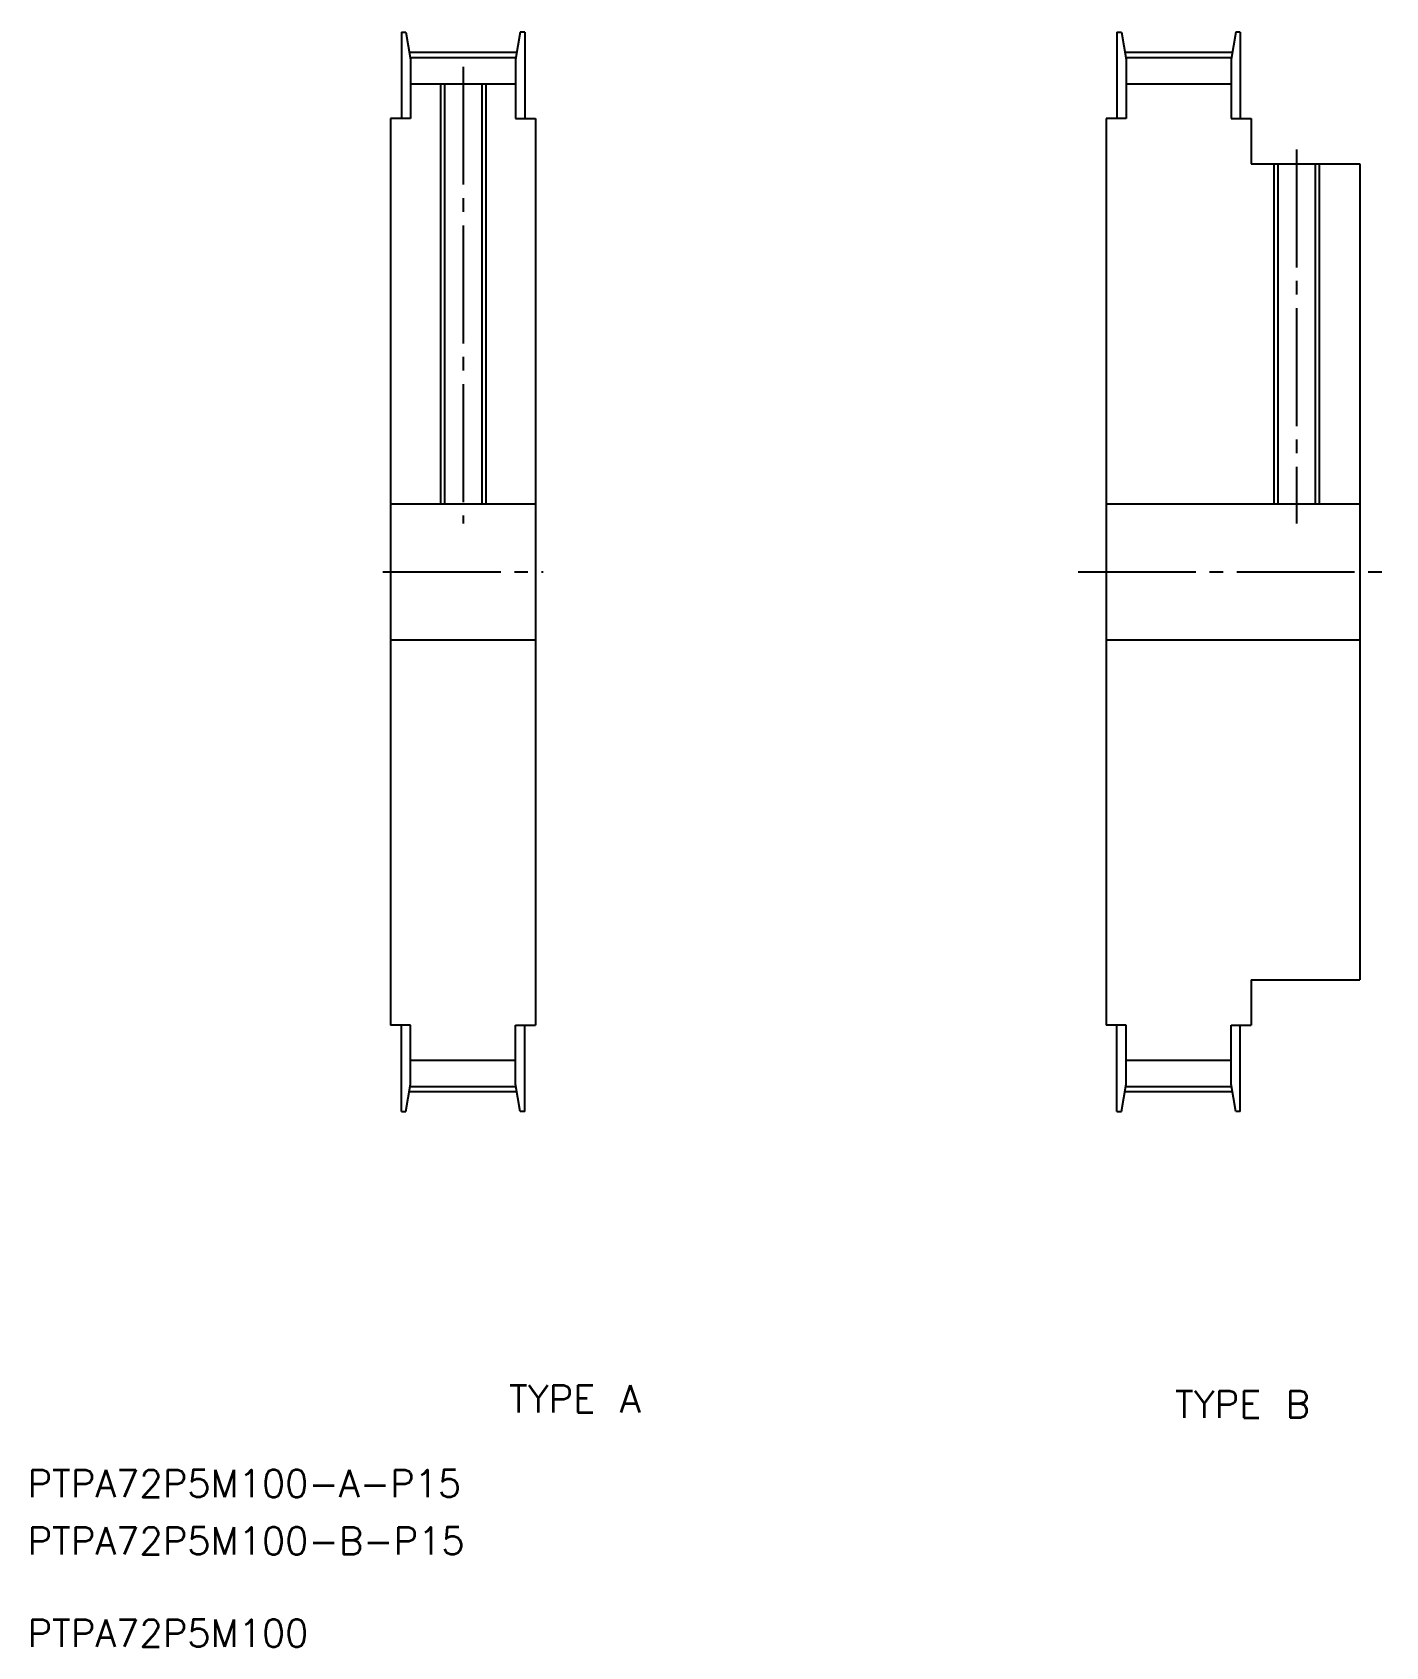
# Model space of a CAD drawing. Extents: x 122 to 271, y 154 to 332.
import ezdxf
from ezdxf.enums import TextEntityAlignment as Align

# ---------------------------------------------------------------- set-up
doc = ezdxf.new("R2010")
doc.units = 0
doc.linetypes.add('CENTER', pattern=[17.5, 13, -1.5, 1.5, -1.5])
doc.layers.get('0').update_dxf_attribs({"linetype": 'CONTINUOUS'})
doc.layers.add('CENTER', color=1, linetype='CENTER')
doc.styles.get("Standard").update_dxf_attribs({"font": 'txt.shx', "bigfont": '@extfont2.shx'})

msp = doc.modelspace()

# ---------------------------------------------------------------- linework, layer by layer
at = {"color": 7, "linetype": 'CONTINUOUS'}
for p, q in [((162.41, 331.77), (162.91, 331.77)), ((162.41, 331.77), (162.41, 322.27)), ((162.91, 331.77), (163.41, 328.77)), ((175.51, 331.77), (175.01, 328.77)), ((176.01, 331.77), (175.51, 331.77)), ((176.01, 331.77), (176.01, 322.27)), ((241.34, 331.77), (241.84, 331.77)), ((241.34, 331.77), (241.34, 322.27)), ((241.84, 331.77), (242.34, 328.77)), ((254.44, 331.77), (253.94, 328.77)), ((254.94, 331.77), (254.44, 331.77)), ((254.94, 331.77), (254.94, 322.27)), ((163.38, 328.99), (175.05, 328.99)), ((163.41, 328.77), (163.41, 322.27)), ((175.01, 328.77), (175.01, 322.27)), ((242.3, 328.99), (253.98, 328.99)), ((242.34, 328.77), (242.34, 322.27)), ((253.94, 328.77), (253.94, 322.27)), ((167.15, 326.09), (167.15, 279.77)), ((171.28, 326.09), (171.28, 279.77)), ((161.21, 322.27), (161.21, 222.27)), ((163.41, 322.27), (161.21, 322.27)), ((175.01, 322.27), (177.21, 322.27)), ((177.21, 322.27), (177.21, 222.27)), ((240.14, 322.27), (240.14, 222.27)), ((242.34, 322.27), (240.14, 322.27)), ((253.94, 322.27), (256.14, 322.27)), ((256.14, 322.27), (256.14, 317.27)), ((256.14, 317.27), (268.14, 317.27)), ((259.07, 317.27), (259.07, 279.77)), ((263.2, 317.27), (263.2, 279.77)), ((268.14, 317.27), (268.14, 227.27)), ((161.21, 279.77), (177.21, 279.77)), ((240.14, 279.77), (268.14, 279.77)), ((161.21, 264.77), (177.21, 264.77)), ((240.14, 264.77), (268.14, 264.77)), ((256.14, 227.27), (268.14, 227.27)), ((256.14, 227.27), (256.14, 222.27)), ((163.41, 222.27), (161.21, 222.27)), ((162.41, 212.77), (162.41, 222.27)), ((163.41, 215.77), (163.41, 222.27)), ((175.01, 215.77), (175.01, 222.27)), ((175.01, 222.27), (177.21, 222.27)), ((176.01, 212.77), (176.01, 222.27)), ((242.34, 222.27), (240.14, 222.27)), ((241.34, 212.77), (241.34, 222.27)), ((242.34, 215.77), (242.34, 222.27)), ((253.94, 215.77), (253.94, 222.27)), ((253.94, 222.27), (256.14, 222.27)), ((254.94, 212.77), (254.94, 222.27)), ((162.91, 212.77), (163.41, 215.77)), ((163.38, 215.54), (175.05, 215.54)), ((175.51, 212.77), (175.01, 215.77)), ((241.84, 212.77), (242.34, 215.77)), ((242.3, 215.54), (253.98, 215.54)), ((254.44, 212.77), (253.94, 215.77)), ((162.41, 212.77), (162.91, 212.77)), ((176.01, 212.77), (175.51, 212.77)), ((241.34, 212.77), (241.84, 212.77)), ((254.94, 212.77), (254.44, 212.77))]:
    msp.add_line(p, q, dxfattribs=at)
at = {"color": 3, "linetype": 'CONTINUOUS'}
for p, q in [((163.41, 326.09), (175.01, 326.09)), ((166.71, 326.09), (166.71, 279.77)), ((171.71, 326.09), (171.71, 279.77)), ((242.34, 326.09), (253.94, 326.09)), ((258.64, 317.27), (258.64, 279.77)), ((263.64, 317.27), (263.64, 279.77)), ((163.41, 218.44), (175.01, 218.44)), ((242.34, 218.44), (253.94, 218.44))]:
    msp.add_line(p, q, dxfattribs=at)
at = {"layer": 'CENTER', "color": 1, "linetype": 'CENTER'}
for p, q in [((163.28, 329.56), (175.15, 329.56)), ((242.21, 329.56), (254.07, 329.56)), ((169.21, 327.97), (169.21, 277.62)), ((261.14, 318.85), (261.14, 277.62)), ((160.37, 272.27), (178.06, 272.27)), ((237.05, 272.27), (270.99, 272.27)), ((163.28, 214.97), (175.15, 214.97)), ((242.21, 214.97), (254.07, 214.97))]:
    msp.add_line(p, q, dxfattribs=at)

# ---------------------------------------------------------------- texts
at = {"color": 0, "linetype": 'CONTINUOUS'}
for s, p in [('TYPE A', (181.53, 181.08)), ('TYPE B', (255.18, 180.48))]:
    msp.add_text(s, height=3, dxfattribs=at).set_placement(p, align=Align.MIDDLE_CENTER)
at = {"color": 7, "linetype": 'CONTINUOUS'}
for s, p in [('PTPA72P5M100-A-P15', (121.17, 169.35)), ('PTPA72P5M100-B-P15', (121.17, 163.03)), ('PTPA72P5M100', (121.17, 152.85))]:
    msp.add_text(s, height=3, dxfattribs=at).set_placement(p, align=Align.BOTTOM_LEFT)

doc.saveas('drawing.dxf')
